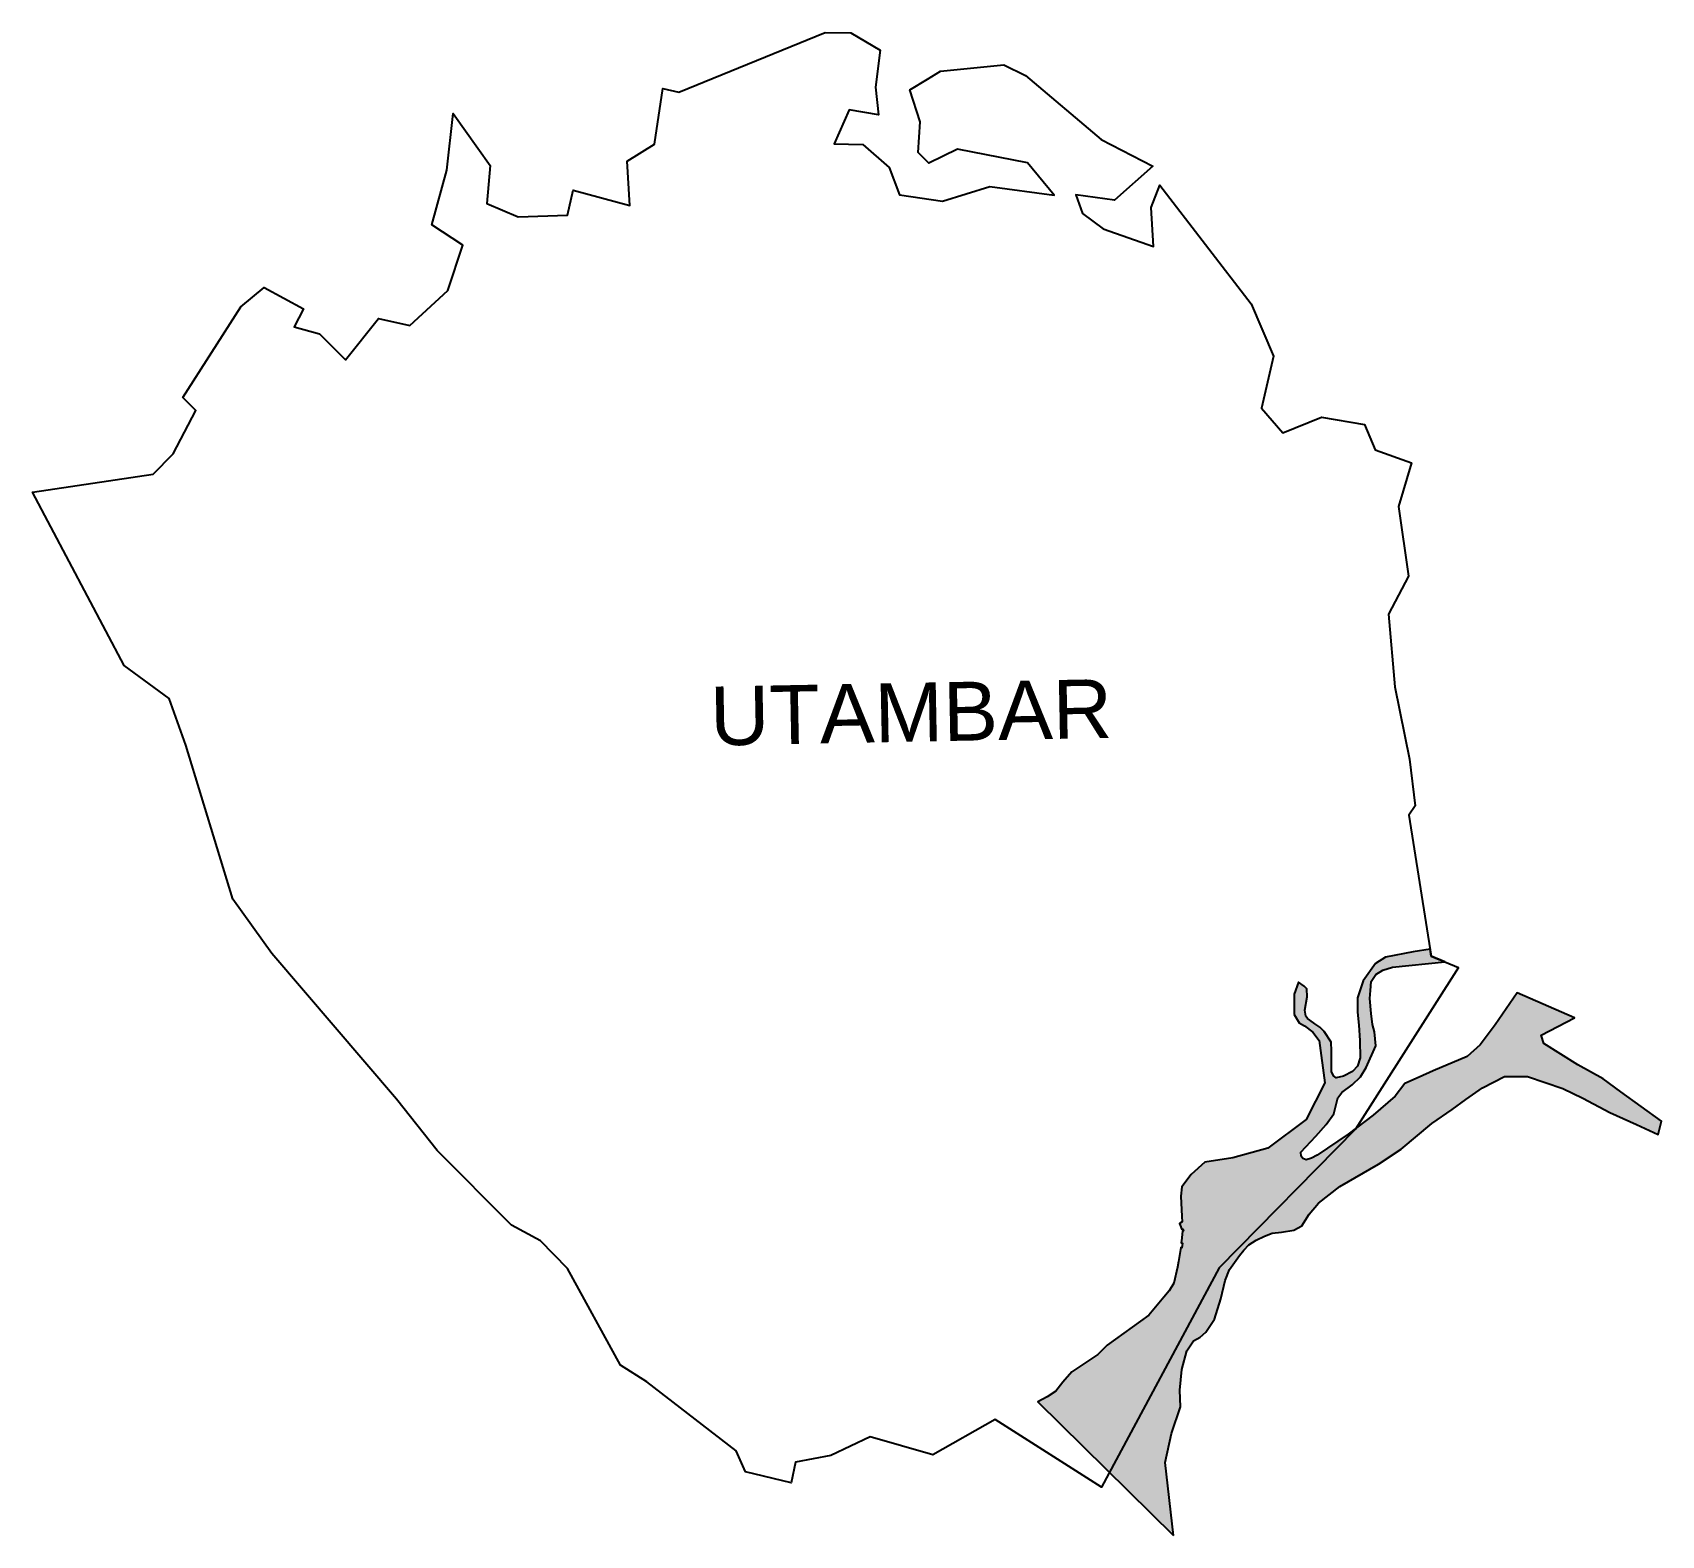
# Model space of a CAD drawing. Header units: metres. Extents: x 293549 to 296557, y 1978979 to 1981755.
import ezdxf

# ---------------------------------------------------------------- set-up
doc = ezdxf.new("R2010")
doc.units = ezdxf.units.M
for name, color, linetype in [('CREEK', 132, 'Continuous'), ('village', 3, 'Continuous'), ('VILLAGE NAME', 250, 'Continuous')]:
    doc.layers.add(name, color=color, linetype=linetype)
doc.styles.get("Standard").update_dxf_attribs({"font": 'simplex.shx'})

msp = doc.modelspace()

# ---------------------------------------------------------------- hatches: boundary and pattern name
at = {"layer": 'CREEK'}
h = msp.add_hatch(dxfattribs=at)
h.set_pattern_fill('DASH', color=256, scale=3)
h.paths.add_polyline_path([(295923.7, 1979592.2), (295963.2, 1979623.1), (296034.6, 1979664.6), (296076.8, 1979691.9), (296133.3, 1979739.3), (296171, 1979765.1), (296195.8, 1979783.6), (296226.5, 1979805.4), (296267.4, 1979826.3), (296309.6, 1979826.3), (296375.2, 1979804.1), (296412.4, 1979786.4), (296461.7, 1979759.9), (296511, 1979737.4), (296551, 1979719.2), (296557.2, 1979744.1), (296482, 1979797.8), (296449.4, 1979822.1), (296402.8, 1979847.8), (296340, 1979887.4), (296335.4, 1979902.9), (296396.9, 1979934.7), (296290.9, 1979980.8), (296250.4, 1979922), (296222.5, 1979884.6), (296198.2, 1979863.4), (296135.7, 1979837.1), (296109.8, 1979825.3), (296083.3, 1979813.3), (296065.7, 1979790.3), (296024.6, 1979754.7), (295979, 1979719.5), (295921.2, 1979680.7), (295910.8, 1979675.7), (295901.1, 1979672.4), (295894.9, 1979674.7), (295891.9, 1979679.4), (295891.4, 1979686.3), (295919, 1979715.9), (295938.2, 1979737.4), (295952.2, 1979757.3), (295959.5, 1979786.8), (295966.8, 1979796.7), (295986, 1979810.9), (296001.5, 1979826), (296011.7, 1979842.9), (296030.1, 1979882.9), (296027.2, 1979908.6), (296023.7, 1979922.3), (296020.9, 1979942.7), (296018.9, 1979970.7), (296019.7, 1979984.9), (296021, 1980001.7), (296030, 1980014.7), (296043, 1980022.7), (296060.5, 1980028.6), (296157.2, 1980038.3), (296132.2, 1980048.6), (296130.1, 1980061.6), (296098.5, 1980056.6), (296047.7, 1980046.8), (296028.9, 1980034.9), (296006.7, 1980003.2), (295996.2, 1979971.6), (295996.2, 1979945.4), (295998.1, 1979921.4), (296000.3, 1979893.1), (296000.7, 1979861.1), (295996.2, 1979845.6), (295986.5, 1979835.3), (295970.1, 1979826.8), (295956.7, 1979823.8), (295951.5, 1979827.5), (295947.9, 1979835.7), (295947.9, 1979854.2), (295947.9, 1979873.5), (295947.6, 1979890), (295934.5, 1979909.3), (295926.2, 1979917.7), (295917, 1979923.6), (295907.6, 1979930.5), (295903.7, 1979933.3), (295900.8, 1979938), (295898.6, 1979948.7), (295902.7, 1979973.8), (295902.3, 1979988.1), (295897.2, 1979993), (295886.9, 1980000.7), (295879, 1979978.7), (295879, 1979940.7), (295888.5, 1979925.5), (295898, 1979920), (295913.4, 1979908.5), (295925.3, 1979892.8), (295935.7, 1979814.5), (295901.1, 1979746.6), (295830.3, 1979693.7), (295765.6, 1979675.8), (295714.2, 1979667.9), (295688.9, 1979645.2), (295671.7, 1979622.5), (295669.8, 1979605.5), (295671.7, 1979568), (295671.9, 1979558.1), (295667.4, 1979554.9), (295668.7, 1979551.5), (295671.5, 1979543.7), (295673.1, 1979544.3), (295674.3, 1979541), (295673.2, 1979540.6), (295673.2, 1979539.8), (295672.7, 1979539.7), (295672.4, 1979535.8), (295671.4, 1979527.4), (295670.4, 1979518.8), (295672.8, 1979518.4), (295671.5, 1979510), (295669.6, 1979510.4), (295665.2, 1979484.8), (295663.8, 1979474.3), (295656.5, 1979444.8), (295648, 1979430.4), (295638.2, 1979418.5), (295610.7, 1979385.2), (295533.5, 1979330.2), (295516.6, 1979313), (295490.5, 1979295.7), (295468.2, 1979281), (295451.5, 1979261.7), (295438.5, 1979245.2), (295422.6, 1979234.3), (295405.6, 1979225.2), (295656.1, 1978978.5), (295641, 1979113.1), (295652.7, 1979166.7), (295669.1, 1979215.9), (295667.6, 1979246.7), (295671.4, 1979285), (295680.9, 1979319.8), (295693.1, 1979337.7), (295705.5, 1979344.6), (295716.1, 1979354.2), (295731.8, 1979378.2), (295743.6, 1979415.8), (295751.8, 1979449.4), (295759.6, 1979469.7), (295778, 1979495.6), (295785.8, 1979505.6), (295795.1, 1979515.6), (295809, 1979523.9), (295824.1, 1979531.2), (295838.6, 1979536.6), (295855.8, 1979538.6), (295878.4, 1979542.6), (295892.9, 1979550.3), (295906.8, 1979572)])

# ---------------------------------------------------------------- linework, layer by layer
at = {"layer": 'CREEK', "flags": 128}
msp.add_lwpolyline([(295656.1, 1978978.5), (295641, 1979113.1), (295652.7, 1979166.7), (295669.1, 1979215.9), (295667.6, 1979246.7), (295671.4, 1979285), (295680.9, 1979319.8), (295693.1, 1979337.7), (295705.5, 1979344.6), (295716.1, 1979354.2), (295731.8, 1979378.2), (295743.6, 1979415.8), (295751.8, 1979449.4), (295759.6, 1979469.7), (295778, 1979495.6), (295785.8, 1979505.6), (295795.1, 1979515.6), (295809, 1979523.9), (295824.1, 1979531.2), (295838.6, 1979536.6), (295855.8, 1979538.6), (295878.4, 1979542.6), (295892.9, 1979550.3), (295906.8, 1979572), (295923.7, 1979592.2), (295963.2, 1979623.1), (296034.6, 1979664.6), (296076.8, 1979691.9), (296133.3, 1979739.3), (296171, 1979765.1), (296195.8, 1979783.6), (296226.5, 1979805.4), (296267.4, 1979826.3), (296309.6, 1979826.3), (296375.2, 1979804.1), (296412.4, 1979786.4), (296461.7, 1979759.9), (296511, 1979737.4), (296551, 1979719.2), (296557.2, 1979744.1), (296482, 1979797.8), (296449.4, 1979822.1), (296402.8, 1979847.8), (296340, 1979887.4), (296335.4, 1979902.9), (296396.9, 1979934.7), (296290.9, 1979980.8), (296250.4, 1979922), (296222.5, 1979884.6), (296198.2, 1979863.4), (296135.7, 1979837.1), (296109.8, 1979825.3), (296083.3, 1979813.3), (296065.7, 1979790.3), (296024.6, 1979754.7), (295979, 1979719.5), (295921.2, 1979680.7), (295910.8, 1979675.7), (295901.1, 1979672.4), (295894.9, 1979674.7), (295891.9, 1979679.4), (295891.4, 1979686.3), (295891.4, 1979686.3), (295919, 1979715.9), (295938.2, 1979737.4), (295952.2, 1979757.3), (295959.5, 1979786.8), (295966.8, 1979796.7), (295986, 1979810.9), (296001.5, 1979826), (296011.7, 1979842.9), (296030.1, 1979882.9), (296027.2, 1979908.6), (296023.7, 1979922.3), (296020.9, 1979942.7), (296018.9, 1979970.7), (296019.7, 1979984.9), (296021, 1980001.7), (296030, 1980014.7), (296043, 1980022.7), (296060.5, 1980028.6), (296157.2, 1980038.3), (296132.2, 1980048.6), (296130.1, 1980061.6), (296098.5, 1980056.6), (296047.7, 1980046.8), (296028.9, 1980034.9), (296006.7, 1980003.2), (295996.2, 1979971.6), (295996.2, 1979945.4), (295998.1, 1979921.4), (296000.3, 1979893.1), (296000.7, 1979861.1), (295996.2, 1979845.6), (295986.5, 1979835.3), (295970.1, 1979826.8), (295956.7, 1979823.8), (295951.5, 1979827.5), (295947.9, 1979835.7), (295947.9, 1979854.2), (295947.9, 1979873.5), (295947.6, 1979890), (295934.5, 1979909.3), (295926.2, 1979917.7), (295917, 1979923.6), (295907.6, 1979930.5), (295903.7, 1979933.3), (295900.8, 1979938), (295898.6, 1979948.7), (295902.7, 1979973.8), (295902.3, 1979988.1), (295897.2, 1979993), (295886.9, 1980000.7), (295879, 1979978.7), (295879, 1979940.7), (295888.5, 1979925.5), (295898, 1979920), (295913.4, 1979908.5), (295925.3, 1979892.8), (295935.7, 1979814.5), (295901.1, 1979746.6), (295830.3, 1979693.7), (295765.6, 1979675.8), (295714.2, 1979667.9), (295688.9, 1979645.2), (295671.7, 1979622.5), (295669.8, 1979605.5), (295671.7, 1979568), (295671.9, 1979558.1), (295667.4, 1979554.9), (295668.7, 1979551.5), (295671.5, 1979543.7), (295673.1, 1979544.3), (295674.3, 1979541), (295673.2, 1979540.6), (295673.2, 1979539.8), (295672.7, 1979539.7), (295672.4, 1979535.8), (295671.4, 1979527.4), (295670.4, 1979518.8), (295672.8, 1979518.4), (295671.5, 1979510), (295669.6, 1979510.4), (295665.2, 1979484.8), (295663.8, 1979474.3), (295656.5, 1979444.8), (295648, 1979430.4), (295638.2, 1979418.5), (295610.7, 1979385.2), (295533.5, 1979330.2), (295516.6, 1979313), (295490.5, 1979295.7), (295468.2, 1979281), (295451.5, 1979261.7), (295438.5, 1979245.2), (295422.6, 1979234.3), (295405.6, 1979225.2)], close=True, dxfattribs=at)
at = {"layer": 'village', "color": 3, "true_color": 0x00ff00}
msp.add_polyline3d([(296182.2, 1980028, 0), (295992.4, 1979729.2, 0), (295740.5, 1979472.9, 0), (295523.3, 1979067.9, 0), (295327, 1979192.8, 0), (295211.4, 1979127.7, 0), (295095.7, 1979160.5, 0), (295023, 1979126.3, 0), (294957.8, 1979113.7, 0), (294950.1, 1979075.9, 0), (294865.8, 1979096.2, 0), (294848.7, 1979134.9, 0), (294683.7, 1979262.3, 0), (294634.8, 1979293.2, 0), (294536.9, 1979471.5, 0), (294487.3, 1979522.9, 0), (294433.2, 1979551.4, 0), (294296.5, 1979689.4, 0), (294221.3, 1979784.5, 0), (293990.8, 1980053.3, 0), (293918.9, 1980153.8, 0), (293832.3, 1980438.4, 0), (293801.1, 1980524.7, 0), (293718.3, 1980585.4, 0), (293549, 1980905.6, 0), (293771.6, 1980939.1, 0), (293808.9, 1980976.9, 0), (293850.2, 1981056.8, 0), (293826.6, 1981080.5, 0), (293933.3, 1981248.4, 0), (293976.4, 1981283.7, 0), (294049.5, 1981244.3, 0), (294032.4, 1981211.1, 0), (294079, 1981198.1, 0), (294126.9, 1981150.5, 0), (294188.1, 1981226.8, 0), (294246, 1981213.5, 0), (294316.1, 1981278.3, 0), (294343.5, 1981362.3, 0), (294286.5, 1981399.5, 0), (294314.1, 1981500.5, 0), (294326, 1981605.6, 0), (294394, 1981509.4, 0), (294387.7, 1981439.2, 0), (294445.9, 1981414.4, 0), (294537, 1981417.5, 0), (294547.2, 1981463.9, 0), (294652.2, 1981435.6, 0), (294646.8, 1981517.2, 0), (294697.8, 1981548.6, 0), (294712.8, 1981651.4, 0), (294742.4, 1981644.8, 0), (295012.9, 1981754.9, 0), (295060.1, 1981754.3, 0), (295114.2, 1981722.4, 0), (295105.5, 1981653.9, 0), (295111.1, 1981603, 0), (295057.3, 1981612, 0), (295029.3, 1981549.3, 0), (295082.5, 1981548.3, 0), (295130.7, 1981505.5, 0), (295149.9, 1981454.8, 0), (295229.7, 1981443.6, 0), (295317, 1981470.8, 0), (295435.5, 1981454.6, 0), (295386.5, 1981514.1, 0), (295257, 1981539.4, 0), (295204.3, 1981513.5, 0), (295184.5, 1981533.3, 0), (295188.5, 1981589.7, 0), (295169.1, 1981648.8, 0), (295201.7, 1981668.9, 0), (295225.6, 1981683.6, 0), (295342.7, 1981695.4, 0), (295382.5, 1981675.6, 0), (295522.6, 1981557.1, 0), (295617.9, 1981508.3, 0), (295547.3, 1981445.3, 0), (295475.5, 1981454.9, 0), (295488.3, 1981420.9, 0), (295526, 1981392, 0), (295618.9, 1981359.6, 0), (295615, 1981431.7, 0), (295631, 1981473.1, 0), (295799.8, 1981253.5, 0), (295840.7, 1981157.3, 0), (295818.4, 1981060.9, 0), (295858, 1981015.3, 0), (295929.6, 1981044.3, 0), (296008.6, 1981030.8, 0), (296028.8, 1980983.8, 0), (296095.7, 1980959.9, 0), (296071.6, 1980879.6, 0), (296089.9, 1980750.8, 0), (296052.9, 1980680.3, 0), (296064.6, 1980546.4, 0), (296091.9, 1980412.4, 0), (296102.6, 1980326.2, 0), (296090.7, 1980309.1, 0), (296132.2, 1980048.6, 0)], close=True, dxfattribs=at)
msp.add_polyline3d([(296182.2, 1980028, 0), (295992.4, 1979729.2, 0), (295740.5, 1979472.9, 0), (295523.3, 1979067.9, 0), (295327, 1979192.8, 0), (295211.4, 1979127.7, 0), (295095.7, 1979160.5, 0), (295023, 1979126.3, 0), (294957.8, 1979113.7, 0), (294950.1, 1979075.9, 0), (294865.8, 1979096.2, 0), (294848.7, 1979134.9, 0), (294683.7, 1979262.3, 0), (294634.8, 1979293.2, 0), (294536.9, 1979471.5, 0), (294487.3, 1979522.9, 0), (294433.2, 1979551.4, 0), (294296.5, 1979689.4, 0), (294221.3, 1979784.5, 0), (293990.8, 1980053.3, 0), (293918.9, 1980153.8, 0), (293832.3, 1980438.4, 0), (293801.1, 1980524.7, 0), (293718.3, 1980585.4, 0), (293549, 1980905.6, 0), (293771.6, 1980939.1, 0), (293808.9, 1980976.9, 0), (293850.2, 1981056.8, 0), (293826.6, 1981080.5, 0), (293933.3, 1981248.4, 0), (293976.4, 1981283.7, 0), (294049.5, 1981244.3, 0), (294032.4, 1981211.1, 0), (294079, 1981198.1, 0), (294126.9, 1981150.5, 0), (294188.1, 1981226.8, 0), (294246, 1981213.5, 0), (294316.1, 1981278.3, 0), (294343.5, 1981362.3, 0), (294286.5, 1981399.5, 0), (294314.1, 1981500.5, 0), (294326, 1981605.6, 0), (294394, 1981509.4, 0), (294387.7, 1981439.2, 0), (294445.9, 1981414.4, 0), (294537, 1981417.5, 0), (294547.2, 1981463.9, 0), (294652.2, 1981435.6, 0), (294646.8, 1981517.2, 0), (294697.8, 1981548.6, 0), (294712.8, 1981651.4, 0), (294742.4, 1981644.8, 0), (295012.9, 1981754.9, 0), (295060.1, 1981754.3, 0), (295114.2, 1981722.4, 0), (295105.5, 1981653.9, 0), (295111.1, 1981603, 0), (295057.3, 1981612, 0), (295029.3, 1981549.3, 0), (295082.5, 1981548.3, 0), (295130.7, 1981505.5, 0), (295149.9, 1981454.8, 0), (295229.7, 1981443.6, 0), (295317, 1981470.8, 0), (295435.5, 1981454.6, 0), (295386.5, 1981514.1, 0), (295257, 1981539.4, 0), (295204.3, 1981513.5, 0), (295184.5, 1981533.3, 0), (295188.5, 1981589.7, 0), (295169.1, 1981648.8, 0), (295201.7, 1981668.9, 0), (295225.6, 1981683.6, 0), (295342.7, 1981695.4, 0), (295382.5, 1981675.6, 0), (295522.6, 1981557.1, 0), (295617.9, 1981508.3, 0), (295547.3, 1981445.3, 0), (295475.5, 1981454.9, 0), (295488.3, 1981420.9, 0), (295526, 1981392, 0), (295618.9, 1981359.6, 0), (295615, 1981431.7, 0), (295631, 1981473.1, 0), (295799.8, 1981253.5, 0), (295840.7, 1981157.3, 0), (295818.4, 1981060.9, 0), (295858, 1981015.3, 0), (295929.6, 1981044.3, 0), (296008.6, 1981030.8, 0), (296028.8, 1980983.8, 0), (296095.7, 1980959.9, 0), (296071.6, 1980879.6, 0), (296089.9, 1980750.8, 0), (296052.9, 1980680.3, 0), (296064.6, 1980546.4, 0), (296091.9, 1980412.4, 0), (296102.6, 1980326.2, 0), (296090.7, 1980309.1, 0), (296132.2, 1980048.6, 0)], close=True, dxfattribs=at)

# ---------------------------------------------------------------- texts
at = {"layer": 'VILLAGE NAME', "insert": (294799.1, 1980546.4), "char_height": 108.748, "attachment_point": 1, "rotation": 1.1028}
msp.add_mtext_dynamic_manual_height_columns('{\\fArial|b0|i0|c0|p34;UTAMBAR}', width=1571.314, gutter_width=543.7, heights=[0], dxfattribs=at)

doc.saveas('drawing.dxf')
